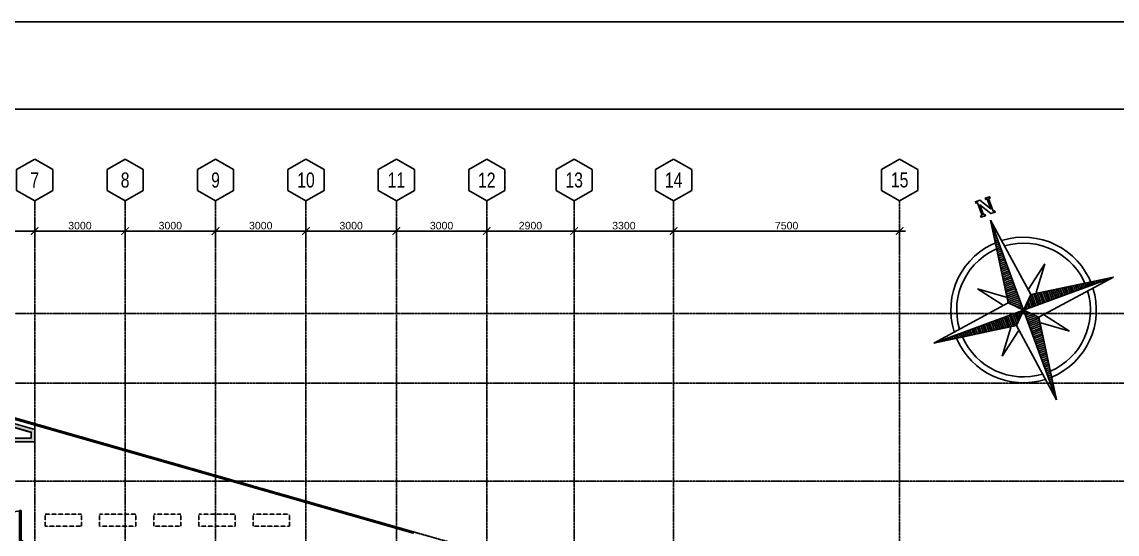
# Model space of a CAD drawing. Header units: inches. Extents: x -189245 to 740841, y -215444 to 469401.
# Drawn here: x 213791 to 250132, y 15873 to 32863 of the extents above; entities that cross this region are included whole.
import ezdxf
from ezdxf.enums import TextEntityAlignment as Align

# ---------------------------------------------------------------- set-up
doc = ezdxf.new("R2010")
doc.units = ezdxf.units.IN
doc.header["$LTSCALE"] = 10
doc.header["$MEASUREMENT"] = 0
for name, pattern in [('CENTER', [2, 1.25, -0.25, 0.25, -0.25]), ('GRID NORMAL$0$GRID BASEMENT$0$GRID GROUND$0$GRID$0$$0$PHANTOM', [2.5, 1.25, -0.25, 0.25, -0.25, 0.25, -0.25]), ('HIDDEN', [0.375, 0.25, -0.125])]:
    doc.linetypes.add(name, pattern=pattern)
for name, color, linetype in [('3', 252, 'Continuous'), ('A-CMU WALL', 4, 'Continuous'), ('a-dim', 8, 'Continuous'), ('A-DOOR', 1, 'Continuous'), ('A-HATCH-SOLID', 252, 'Continuous'), ('A-ROAD', 252, 'Continuous'), ('A-TEXT', 3, 'Continuous'), ('A-TTL', 1, 'Continuous'), ('DETAIL CALLOUT', 3, 'Continuous'), ('GRID', 8, 'CENTER'), ('TSG- WALL 100', 244, 'Continuous')]:
    doc.layers.add(name, color=color, linetype=linetype)
doc.layers.add('AIRCON LEDGE', color=3, linetype='HIDDEN', lineweight=25)
doc.layers.add('DEFPOINT', color=7, linetype='Continuous', plot=False)
doc.styles.add('GRID NORMAL$0$GRID BASEMENT$0$GRID GROUND$0$GRID$0$Standard', font='ARIAL.TTF')
doc.dimstyles.new('GRID NORMAL$0$GRID BASEMENT$0$GRID GROUND$0$GRID$0$Standard', dxfattribs={"dimtxt": 250, "dimasz": 0.18, "dimexe": 0.18, "dimexo": 0.0625, "dimgap": 50, "dimtad": 1, "dimdec": 0, "dimzin": 0, "dimdsep": 46, "dimtxsty": 'GRID NORMAL$0$GRID BASEMENT$0$GRID GROUND$0$GRID$0$Standard', "dimcen": 0.09, "dimadec": 0, "dimazin": 0, "dimtfac": 1, "dimtdec": 0, "dimtofl": 0, "dimtmove": 0, "dimatfit": 3, "dimfxl": 1, "dimtolj": 1, "dimtzin": 0, "dimarcsym": 0})

# ---------------------------------------------------------------- blocks, each defined once
blk = doc.blocks.new('GRID NORMAL$0$GRID BASEMENT$0$GRID GROUND$0$GRID$0$$0$GRID-V')
at = {"color": 3}
blk.add_lwpolyline([(6, 10.39), (0, 13.86), (-6, 10.39), (-6, 3.46), (0, 0), (6, 3.46)], close=True, dxfattribs=at)
at = {"color": 6, "style": 'GRID NORMAL$0$GRID BASEMENT$0$GRID GROUND$0$GRID$0$Standard', "width": 0.75}
blk.add_attdef('V', text='', height=5, dxfattribs=at).set_placement((0, 6.93), align=Align.MIDDLE)
blk = doc.blocks.new('GRID NORMAL$0$GRID BASEMENT$0$GRID GROUND$0$GRID$0$_ARCHTICK')
at = {"color": 0, "linetype": 'ByBlock', "ltscale": 20, "const_width": 0.15}
blk.add_lwpolyline([(-0.5, -0.5), (0.5, 0.5)], dxfattribs=at)
blk = doc.blocks.new('*D167')
at = {"layer": 'a-dim', "color": 0, "lineweight": -2, "ltscale": 500}
for p, q in [((235616, 25926), (231916, 25926)), ((232116, 25426), (232116, 26126)), ((235416, 25426), (235416, 26126))]:
    blk.add_line(p, q, dxfattribs=at)
at = {"layer": 'Defpoints', "color": 0, "ltscale": 500}
for p in [(232116, 25926), (232116, 25426), (235416, 25426)]:
    blk.add_point(p, dxfattribs=at)
at = {"layer": 'a-dim', "color": 0, "lineweight": -2, "ltscale": 500, "xscale": 250, "yscale": 250, "zscale": 250, "rotation": 180}
blk.add_blockref('GRID NORMAL$0$GRID BASEMENT$0$GRID GROUND$0$GRID$0$_ARCHTICK', (232116, 25926), dxfattribs=at)
at = {"layer": 'a-dim', "color": 0, "lineweight": -2, "ltscale": 500, "xscale": 250, "yscale": 250, "zscale": 250}
blk.add_blockref('GRID NORMAL$0$GRID BASEMENT$0$GRID GROUND$0$GRID$0$_ARCHTICK', (235416, 25926), dxfattribs=at)
at = {"layer": 'a-dim', "color": 3, "ltscale": 500, "insert": (233766, 26104), "char_height": 250, "attachment_point": 5, "style": 'GRID NORMAL$0$GRID BASEMENT$0$GRID GROUND$0$GRID$0$Standard'}
blk.add_mtext('\\A1;3300', dxfattribs=at)
blk = doc.blocks.new('*D168')
at = {"layer": 'a-dim', "color": 0, "lineweight": -2, "ltscale": 500}
for p, q in [((232316, 25926), (229016, 25926)), ((229216, 25426), (229216, 26126)), ((232116, 25426), (232116, 26126))]:
    blk.add_line(p, q, dxfattribs=at)
at = {"layer": 'Defpoints', "color": 0, "ltscale": 500}
for p in [(229216, 25926), (229216, 25426), (232116, 25426)]:
    blk.add_point(p, dxfattribs=at)
at = {"layer": 'a-dim', "color": 0, "lineweight": -2, "ltscale": 500, "xscale": 250, "yscale": 250, "zscale": 250, "rotation": 180}
blk.add_blockref('GRID NORMAL$0$GRID BASEMENT$0$GRID GROUND$0$GRID$0$_ARCHTICK', (229216, 25926), dxfattribs=at)
at = {"layer": 'a-dim', "color": 0, "lineweight": -2, "ltscale": 500, "xscale": 250, "yscale": 250, "zscale": 250}
blk.add_blockref('GRID NORMAL$0$GRID BASEMENT$0$GRID GROUND$0$GRID$0$_ARCHTICK', (232116, 25926), dxfattribs=at)
at = {"layer": 'a-dim', "color": 3, "ltscale": 500, "insert": (230666, 26104), "char_height": 250, "attachment_point": 5, "style": 'GRID NORMAL$0$GRID BASEMENT$0$GRID GROUND$0$GRID$0$Standard'}
blk.add_mtext('\\A1;2900', dxfattribs=at)
blk = doc.blocks.new('*D169')
at = {"layer": 'a-dim', "color": 0, "lineweight": -2, "ltscale": 500}
for p, q in [((226416, 25926), (223016, 25926)), ((223216, 25426), (223216, 26126)), ((226216, 25426), (226216, 26126))]:
    blk.add_line(p, q, dxfattribs=at)
at = {"layer": 'Defpoints', "color": 0, "ltscale": 500}
for p in [(223216, 25926), (223216, 25426), (226216, 25426)]:
    blk.add_point(p, dxfattribs=at)
at = {"layer": 'a-dim', "color": 0, "lineweight": -2, "ltscale": 500, "xscale": 250, "yscale": 250, "zscale": 250, "rotation": 180}
blk.add_blockref('GRID NORMAL$0$GRID BASEMENT$0$GRID GROUND$0$GRID$0$_ARCHTICK', (223216, 25926), dxfattribs=at)
at = {"layer": 'a-dim', "color": 0, "lineweight": -2, "ltscale": 500, "xscale": 250, "yscale": 250, "zscale": 250}
blk.add_blockref('GRID NORMAL$0$GRID BASEMENT$0$GRID GROUND$0$GRID$0$_ARCHTICK', (226216, 25926), dxfattribs=at)
at = {"layer": 'a-dim', "color": 3, "ltscale": 500, "insert": (224716, 26104), "char_height": 250, "attachment_point": 5, "style": 'GRID NORMAL$0$GRID BASEMENT$0$GRID GROUND$0$GRID$0$Standard'}
blk.add_mtext('\\A1;3000', dxfattribs=at)
blk = doc.blocks.new('*D170')
at = {"layer": 'a-dim', "color": 0, "lineweight": -2, "ltscale": 500}
for p, q in [((214416, 25926), (211016, 25926)), ((211216, 25426), (211216, 26126)), ((214216, 25426), (214216, 26126))]:
    blk.add_line(p, q, dxfattribs=at)
at = {"layer": 'Defpoints', "color": 0, "ltscale": 500}
for p in [(211216, 25926), (211216, 25426), (214216, 25426)]:
    blk.add_point(p, dxfattribs=at)
at = {"layer": 'a-dim', "color": 0, "lineweight": -2, "ltscale": 500, "xscale": 250, "yscale": 250, "zscale": 250, "rotation": 180}
blk.add_blockref('GRID NORMAL$0$GRID BASEMENT$0$GRID GROUND$0$GRID$0$_ARCHTICK', (211216, 25926), dxfattribs=at)
at = {"layer": 'a-dim', "color": 0, "lineweight": -2, "ltscale": 500, "xscale": 250, "yscale": 250, "zscale": 250}
blk.add_blockref('GRID NORMAL$0$GRID BASEMENT$0$GRID GROUND$0$GRID$0$_ARCHTICK', (214216, 25926), dxfattribs=at)
at = {"layer": 'a-dim', "color": 3, "ltscale": 500, "insert": (212716, 26104), "char_height": 250, "attachment_point": 5, "style": 'GRID NORMAL$0$GRID BASEMENT$0$GRID GROUND$0$GRID$0$Standard'}
blk.add_mtext('\\A1;3000', dxfattribs=at)
blk = doc.blocks.new('*D171')
at = {"layer": 'a-dim', "color": 0, "lineweight": -2, "ltscale": 500}
for p, q in [((229416, 25926), (226016, 25926)), ((226216, 25426), (226216, 26126)), ((229216, 25426), (229216, 26126))]:
    blk.add_line(p, q, dxfattribs=at)
at = {"layer": 'Defpoints', "color": 0, "ltscale": 500}
for p in [(226216, 25926), (226216, 25426), (229216, 25426)]:
    blk.add_point(p, dxfattribs=at)
at = {"layer": 'a-dim', "color": 0, "lineweight": -2, "ltscale": 500, "xscale": 250, "yscale": 250, "zscale": 250, "rotation": 180}
blk.add_blockref('GRID NORMAL$0$GRID BASEMENT$0$GRID GROUND$0$GRID$0$_ARCHTICK', (226216, 25926), dxfattribs=at)
at = {"layer": 'a-dim', "color": 0, "lineweight": -2, "ltscale": 500, "xscale": 250, "yscale": 250, "zscale": 250}
blk.add_blockref('GRID NORMAL$0$GRID BASEMENT$0$GRID GROUND$0$GRID$0$_ARCHTICK', (229216, 25926), dxfattribs=at)
at = {"layer": 'a-dim', "color": 3, "ltscale": 500, "insert": (227716, 26104), "char_height": 250, "attachment_point": 5, "style": 'GRID NORMAL$0$GRID BASEMENT$0$GRID GROUND$0$GRID$0$Standard'}
blk.add_mtext('\\A1;3000', dxfattribs=at)
blk = doc.blocks.new('*D172')
at = {"layer": 'a-dim', "color": 0, "lineweight": -2, "ltscale": 500}
for p, q in [((220416, 25926), (217016, 25926)), ((217216, 25426), (217216, 26126)), ((220216, 25426), (220216, 26126))]:
    blk.add_line(p, q, dxfattribs=at)
at = {"layer": 'Defpoints', "color": 0, "ltscale": 500}
for p in [(217216, 25926), (217216, 25426), (220216, 25426)]:
    blk.add_point(p, dxfattribs=at)
at = {"layer": 'a-dim', "color": 0, "lineweight": -2, "ltscale": 500, "xscale": 250, "yscale": 250, "zscale": 250, "rotation": 180}
blk.add_blockref('GRID NORMAL$0$GRID BASEMENT$0$GRID GROUND$0$GRID$0$_ARCHTICK', (217216, 25926), dxfattribs=at)
at = {"layer": 'a-dim', "color": 0, "lineweight": -2, "ltscale": 500, "xscale": 250, "yscale": 250, "zscale": 250}
blk.add_blockref('GRID NORMAL$0$GRID BASEMENT$0$GRID GROUND$0$GRID$0$_ARCHTICK', (220216, 25926), dxfattribs=at)
at = {"layer": 'a-dim', "color": 3, "ltscale": 500, "insert": (218716, 26104), "char_height": 250, "attachment_point": 5, "style": 'GRID NORMAL$0$GRID BASEMENT$0$GRID GROUND$0$GRID$0$Standard'}
blk.add_mtext('\\A1;3000', dxfattribs=at)
blk = doc.blocks.new('*D173')
at = {"layer": 'a-dim', "color": 0, "lineweight": -2, "ltscale": 500}
for p, q in [((217416, 25926), (214016, 25926)), ((214216, 25426), (214216, 26126)), ((217216, 25426), (217216, 26126))]:
    blk.add_line(p, q, dxfattribs=at)
at = {"layer": 'Defpoints', "color": 0, "ltscale": 500}
for p in [(214216, 25926), (214216, 25426), (217216, 25426)]:
    blk.add_point(p, dxfattribs=at)
at = {"layer": 'a-dim', "color": 0, "lineweight": -2, "ltscale": 500, "xscale": 250, "yscale": 250, "zscale": 250, "rotation": 180}
blk.add_blockref('GRID NORMAL$0$GRID BASEMENT$0$GRID GROUND$0$GRID$0$_ARCHTICK', (214216, 25926), dxfattribs=at)
at = {"layer": 'a-dim', "color": 0, "lineweight": -2, "ltscale": 500, "xscale": 250, "yscale": 250, "zscale": 250}
blk.add_blockref('GRID NORMAL$0$GRID BASEMENT$0$GRID GROUND$0$GRID$0$_ARCHTICK', (217216, 25926), dxfattribs=at)
at = {"layer": 'a-dim', "color": 3, "ltscale": 500, "insert": (215716, 26104), "char_height": 250, "attachment_point": 5, "style": 'GRID NORMAL$0$GRID BASEMENT$0$GRID GROUND$0$GRID$0$Standard'}
blk.add_mtext('\\A1;3000', dxfattribs=at)
blk = doc.blocks.new('*D176')
at = {"layer": 'a-dim', "color": 0, "lineweight": -2, "ltscale": 500}
for p, q in [((220016, 25926), (223416, 25926)), ((220216, 25426), (220216, 26126)), ((223216, 25426), (223216, 26126))]:
    blk.add_line(p, q, dxfattribs=at)
at = {"layer": 'Defpoints', "color": 0, "ltscale": 500}
for p in [(223216, 25926), (220216, 25426), (223216, 25426)]:
    blk.add_point(p, dxfattribs=at)
at = {"layer": 'a-dim', "color": 0, "lineweight": -2, "ltscale": 500, "xscale": 250, "yscale": 250, "zscale": 250, "rotation": 180}
blk.add_blockref('GRID NORMAL$0$GRID BASEMENT$0$GRID GROUND$0$GRID$0$_ARCHTICK', (220216, 25926), dxfattribs=at)
at = {"layer": 'a-dim', "color": 0, "lineweight": -2, "ltscale": 500, "xscale": 250, "yscale": 250, "zscale": 250}
blk.add_blockref('GRID NORMAL$0$GRID BASEMENT$0$GRID GROUND$0$GRID$0$_ARCHTICK', (223216, 25926), dxfattribs=at)
at = {"layer": 'a-dim', "color": 3, "ltscale": 500, "insert": (221716, 26104), "char_height": 250, "attachment_point": 5, "style": 'GRID NORMAL$0$GRID BASEMENT$0$GRID GROUND$0$GRID$0$Standard'}
blk.add_mtext('\\A1;3000', dxfattribs=at)
blk = doc.blocks.new('*D177')
at = {"layer": 'a-dim', "color": 0, "lineweight": -2, "ltscale": 500}
for p, q in [((235216, 25926), (243116, 25926)), ((235416, 25426), (235416, 26126)), ((242916, 25426), (242916, 26126))]:
    blk.add_line(p, q, dxfattribs=at)
at = {"layer": 'Defpoints', "color": 0, "ltscale": 500}
for p in [(242916, 25926), (235416, 25426), (242916, 25426)]:
    blk.add_point(p, dxfattribs=at)
at = {"layer": 'a-dim', "color": 0, "lineweight": -2, "ltscale": 500, "xscale": 250, "yscale": 250, "zscale": 250, "rotation": 180}
blk.add_blockref('GRID NORMAL$0$GRID BASEMENT$0$GRID GROUND$0$GRID$0$_ARCHTICK', (235416, 25926), dxfattribs=at)
at = {"layer": 'a-dim', "color": 0, "lineweight": -2, "ltscale": 500, "xscale": 250, "yscale": 250, "zscale": 250}
blk.add_blockref('GRID NORMAL$0$GRID BASEMENT$0$GRID GROUND$0$GRID$0$_ARCHTICK', (242916, 25926), dxfattribs=at)
at = {"layer": 'a-dim', "color": 3, "ltscale": 500, "insert": (239166, 26104), "char_height": 250, "attachment_point": 5, "style": 'GRID NORMAL$0$GRID BASEMENT$0$GRID GROUND$0$GRID$0$Standard'}
blk.add_mtext('\\A1;7500', dxfattribs=at)
blk = doc.blocks.new('A$C39746B81')
at = {"layer": 'A-DOOR', "color": 2, "linetype": 'ByBlock'}
for points in [[(-521, -823), (-521, 177), (-471, 177), (-471, -823)], [(1479, -823), (1479, 177), (1429, 177), (1429, -823)], [(-571, -973), (-521, -973), (-521, -823), (-571, -823)], [(1529, -973), (1479, -973), (1479, -823), (1529, -823)]]:
    blk.add_lwpolyline(points, close=True, dxfattribs=at)
at = {"layer": 'A-DOOR', "color": 1, "linetype": 'ByBlock'}
for centre, start, end in [((-606, -903), 4.2573, 82.8891), ((1564, -903), 97.1109, 175.7427)]:
    blk.add_arc(centre, 1088, start, end, dxfattribs=at)
blk = doc.blocks.new('*X20')
at = {"color": 0, "linetype": 'ByBlock'}
for p, q in [((-217.53, 160.4998), (-217.53, 160.5)), ((-217.52, 160.4984), (-217.52, 160.5)), ((-217.51, 160.497), (-217.51, 160.5)), ((-217.5, 160.4955), (-217.5, 160.5)), ((-217.49, 160.4941), (-217.49, 160.5)), ((-217.48, 160.4927), (-217.48, 160.5)), ((-217.47, 160.4913), (-217.47, 160.5)), ((-217.46, 160.4898), (-217.46, 160.5)), ((-217.45, 160.4884), (-217.45, 160.5)), ((-217.44, 160.487), (-217.44, 160.5)), ((-217.43, 160.4855), (-217.43, 160.5)), ((-217.42, 160.4841), (-217.42, 160.5)), ((-217.41, 160.4827), (-217.41, 160.5)), ((-217.4, 160.4812), (-217.4, 160.5)), ((-217.39, 160.4798), (-217.39, 160.5)), ((-217.38, 160.4784), (-217.38, 160.5)), ((-217.37, 160.477), (-217.37, 160.5)), ((-217.36, 160.4755), (-217.36, 160.5)), ((-217.35, 160.4741), (-217.35, 160.5)), ((-217.34, 160.4727), (-217.34, 160.5)), ((-217.33, 160.4712), (-217.33, 160.5)), ((-217.32, 160.4698), (-217.32, 160.5)), ((-217.31, 160.4684), (-217.31, 160.5)), ((-217.3, 160.467), (-217.3, 160.5)), ((-217.29, 160.4655), (-217.29, 160.5)), ((-217.28, 160.4641), (-217.28, 160.5)), ((-217.27, 160.4627), (-217.27, 160.5)), ((-217.26, 160.4613), (-217.26, 160.5)), ((-217.25, 160.4598), (-217.25, 160.5)), ((-217.24, 160.4584), (-217.24, 160.5)), ((-217.23, 160.457), (-217.23, 160.5)), ((-217.22, 160.4555), (-217.22, 160.5)), ((-217.21, 160.4541), (-217.21, 160.5)), ((-217.2, 160.4527), (-217.2, 160.5)), ((-217.19, 160.4512), (-217.19, 160.5)), ((-217.18, 160.4498), (-217.18, 160.5)), ((-217.17, 160.4484), (-217.17, 160.5)), ((-217.16, 160.447), (-217.16, 160.5)), ((-217.15, 160.4455), (-217.15, 160.5)), ((-217.14, 160.4441), (-217.14, 160.5)), ((-217.13, 160.4427), (-217.13, 160.5)), ((-217.12, 160.4412), (-217.12, 160.5)), ((-217.11, 160.4398), (-217.11, 160.5)), ((-217.1, 160.4384), (-217.1, 160.5)), ((-217.09, 160.4412), (-217.09, 160.5)), ((-217.08, 160.4512), (-217.08, 160.5)), ((-217.07, 160.4613), (-217.07, 160.5)), ((-217.06, 160.4712), (-217.06, 160.5)), ((-217.05, 160.4812), (-217.05, 160.5)), ((-217.04, 160.4913), (-217.04, 160.5))]:
    blk.add_line(p, q, dxfattribs=at)
blk = doc.blocks.new('north2')
at = {"color": 0, "linetype": 'ByBlock'}
for p, q in [((-0.0625, 0.0625), (0, 0.5)), ((0, 0.5), (0.0625, 0.0625)), ((0, 0.5), (0, 0)), ((-0.0938, 0.0625), (-0.1875, 0.1875)), ((-0.1875, 0.1875), (-0.0625, 0.0937)), ((0.0625, 0.0937), (0.1875, 0.1875)), ((0.1875, 0.1875), (0.0937, 0.0625)), ((-0.5, 0), (-0.0625, 0.0625)), ((-0.0625, 0.0625), (0, 0)), ((0, 0), (0.0625, 0.0625)), ((0.0625, 0.0625), (0.5, 0)), ((0, 0), (-0.5, 0)), ((-0.0625, -0.0625), (-0.5, 0)), ((-0.0625, -0.0625), (0, 0)), ((0, 0), (0.0625, -0.0625)), ((0, 0), (0, -0.5)), ((0.5, 0), (0, 0)), ((0.5, 0), (0.0625, -0.0625)), ((-0.1875, -0.1875), (-0.0938, -0.0625)), ((-0.0625, -0.0938), (-0.1875, -0.1875)), ((0, -0.5), (-0.0625, -0.0625)), ((0.0625, -0.0625), (0, -0.5)), ((0.1875, -0.1875), (0.0625, -0.0938)), ((0.0937, -0.0625), (0.1875, -0.1875))]:
    blk.add_line(p, q, dxfattribs=at)
blk.add_lwpolyline([(0.5391, 0.0255), (0.5391, 0.0177), (0.5312, 0.0177), (0.5312, 0.0411), (0.5391, 0.0411), (0.5391, 0.0333), (0.6094, 0.0333), (0.6094, 0.0411), (0.6172, 0.0411), (0.6172, 0.0177), (0.5547, -0.0214), (0.6094, -0.0214), (0.6094, -0.0136), (0.6172, -0.0136), (0.6172, -0.037), (0.6094, -0.037), (0.6094, -0.0292), (0.5391, -0.0292), (0.5391, -0.037), (0.5312, -0.037), (0.5312, -0.0136), (0.5938, 0.0255), (0.5391, 0.0255)], dxfattribs=at)
for radius, start, end in [(0.3802, 92.5891, 177.4109), (0.3494, 93.5464, 176.4536), (0.3802, 0, 87.4109), (0.3494, 0, 86.4536), (0.3802, 182.5891, 267.4109), (0.3494, 183.5464, 266.4536), (0.3802, 270, 357.4109), (0.3494, 270, 356.4536)]:
    blk.add_arc((0, 0), radius, start, end, dxfattribs=at)
for p, rotation in [((-160.5, -217.0312), 270), ((-217.0312, 160.5), 180), ((160.5, 217.0312), 89.99999999999999)]:
    blk.add_blockref('*X20', p, dxfattribs=dict(at, rotation=rotation))
blk.add_blockref('*X20', (217.0312, -160.5), dxfattribs=at)

msp = doc.modelspace()

# ---------------------------------------------------------------- hatches: boundary and pattern name
at = {"layer": 'A-HATCH-SOLID', "ltscale": 2}
h = msp.add_hatch(color=256, dxfattribs=at)
h.paths.add_polyline_path([(209996.75587, 18929.97757), (214221.80741, 18929.97757), (214221.74057, 19342.08455), (209996.75587, 20549.10905)])
h.paths.add_polyline_path([(214096.75587, 19247.79006), (214096.78714, 19054.97757), (210121.75587, 19054.97757), (210121.75587, 20383.3971)], flags=16)

# ---------------------------------------------------------------- linework, layer by layer
at = {"layer": '3', "linetype": 'GRID NORMAL$0$GRID BASEMENT$0$GRID GROUND$0$GRID$0$$0$PHANTOM', "flags": 128}
msp.add_lwpolyline([(246523.04278, 10296.0564), (246059.05996, 1618.4519), (246440.71881, -10485.53243), (247415.93339, -18556.83075), (192752.14865, -31905.37142), (191495.01456, -25059.84633), (190539.94155, -17762.07711), (189959.5757, -10424.99489), (189755.99256, -3087.81874), (189932.17722, 4240.06356), (190486.76304, 11569.11088), (191414.41478, 18850.25517), (192648.19583, 25700.02775), (246541.99716, 10303.25282)], dxfattribs=at)
at = {"layer": '3', "color": 3, "linetype": 'GRID NORMAL$0$GRID BASEMENT$0$GRID GROUND$0$GRID$0$$0$PHANTOM', "flags": 128}
msp.add_lwpolyline([(246523.04278, 10292.92621), (246059.05997, 1615.3217), (246440.71881, -10488.66262), (247415.93339, -18559.96094), (192752.14865, -31908.50162), (191495.01456, -25062.97652), (190539.94155, -17765.2073), (189959.5757, -10428.12508), (189755.99256, -3090.94893), (189932.17722, 4236.93337), (190486.76304, 11565.98069), (191414.41478, 18847.12498), (192648.19583, 25696.89755), (246541.99716, 10300.12263)], dxfattribs=at)
at = {"layer": 'A-CMU WALL', "color": 8}
msp.add_lwpolyline([(209996.75587, 20549.10905), (214221.74057, 19342.08455), (214221.80741, 18929.97757), (209996.75587, 18929.97757)], close=True, dxfattribs=at)
at = {"layer": 'A-CMU WALL', "ltscale": 2}
msp.add_lwpolyline([(209996.75587, 20549.10905), (214221.74057, 19342.08455), (214221.80741, 18929.97757), (209996.75587, 18929.97757)], close=True, dxfattribs=at)
at = {"layer": 'A-CMU WALL'}
msp.add_lwpolyline([(210121.75587, 20383.3971), (214096.75587, 19247.79006), (214096.78714, 19054.97757), (210121.75587, 19054.97757), (210121.75587, 20383.3971)], dxfattribs=at)
at = {"layer": 'A-CMU WALL', "ltscale": 2}
msp.add_lwpolyline([(210121.75587, 20383.3971), (214096.75587, 19247.79006), (214096.78714, 19054.97757), (210121.75587, 19054.97757), (210121.75587, 20383.3971)], dxfattribs=at)
at = {"layer": 'A-ROAD', "color": 4}
msp.add_lwpolyline([(200815.71025, 23314.62972), (200815.71025, 23366.63014), (226774.43474, 15950.55206), (226774.43474, 15898.55165), (200815.71025, 23314.62972)], dxfattribs=at)
at = {"layer": 'A-TEXT', "ltscale": 2}
msp.add_point((242915.71025, 23185.6343), dxfattribs=at)
at = {"layer": 'AIRCON LEDGE'}
for points in [[(214565.70995, 16531.18876), (215765.70996, 16531.18876), (215765.70996, 16131.18876), (214565.70995, 16131.18876)], [(216365.70997, 16531.18876), (217565.70998, 16531.18876), (217565.70998, 16131.18876), (216365.70997, 16131.18876)], [(218165.70999, 16531.18876), (219065.71, 16531.18876), (219065.71, 16131.18876), (218165.70999, 16131.18876)], [(219665.71, 16531.18876), (220865.71002, 16531.18876), (220865.71002, 16131.18876), (219665.71, 16131.18876)], [(221465.71002, 16531.18876), (222665.71004, 16531.18876), (222665.71004, 16131.18876), (221465.71002, 16131.18876)]]:
    msp.add_lwpolyline(points, close=True, dxfattribs=at)
at = {"layer": 'DEFPOINT', "color": 2}
msp.add_lwpolyline([(164544.54443, -41386.76057), (269544.54443, -41386.76057), (269544.54443, 32863.23943), (164544.54443, 32863.23943)], close=True, dxfattribs=at)
at = {"layer": 'DEFPOINT', "color": 5}
msp.add_lwpolyline([(170637.54443, -38486.76057), (265837.54443, -38486.76057), (265837.54443, 29963.23943), (170637.54443, 29963.23943)], close=True, dxfattribs=at)
at = {"layer": 'GRID', "linetype": 'GRID NORMAL$0$GRID BASEMENT$0$GRID GROUND$0$GRID$0$$0$PHANTOM'}
for p, q in [((214215.71024, 26926.11807), (214215.71024, -30743.07428)), ((217215.71024, 26926.11807), (217215.71024, -30743.07428)), ((220215.71024, 26926.11807), (220215.71024, -30743.07428)), ((223215.71024, 26926.11807), (223215.71024, -30743.07428)), ((226215.71024, 26926.11807), (226215.71024, -30743.07428)), ((229215.71024, 26926.11807), (229215.71024, -30743.07428)), ((232115.71024, 26926.11807), (232115.71025, -30743.07428)), ((235415.71024, 26926.11807), (235415.71024, -30743.07428)), ((242915.71025, -30743.07428), (242915.71024, 26926.11807)), ((252386.38202, 23189.18876), (181686.55041, 23189.18876)), ((252386.38202, 20876.18876), (181686.55041, 20876.18876)), ((252386.38202, 17626.18876), (181686.55041, 17626.18876))]:
    msp.add_line(p, q, dxfattribs=at)
at = {"layer": 'TSG- WALL 100', "ltscale": 2}
msp.add_lwpolyline([(209996.75587, 20549.57574), (214221.74057, 19342.55124), (214221.80741, 18930.44426), (209996.75587, 18930.44426)], close=True, dxfattribs=at)
msp.add_lwpolyline([(210121.75587, 20383.86379), (214096.75587, 19248.25675), (214096.78714, 19055.44426), (210121.75587, 19055.44426), (210121.75587, 20383.86379)], dxfattribs=at)

# ---------------------------------------------------------------- block references
at = {"layer": 'A-TTL', "xscale": 6349.999999999833, "yscale": 6350.000000000029, "zscale": 6350, "rotation": 110.1693660417757}
msp.add_blockref('north2', (247028.3738, 23306.04369), dxfattribs=at)
at = {"layer": 'DETAIL CALLOUT'}
msp.add_blockref('A$C39746B81', (212286.70937, 16472.90578), dxfattribs=at)
at = {"layer": 'GRID'}
ref = msp.add_blockref('GRID NORMAL$0$GRID BASEMENT$0$GRID GROUND$0$GRID$0$$0$GRID-V', (214215.71025, 26926.11807), dxfattribs=dict(at, xscale=-100, yscale=100, zscale=100))
ref.add_attrib('V', '7', dxfattribs={"layer": '0', "color": 6, "height": 500, "style": 'GRID NORMAL$0$GRID BASEMENT$0$GRID GROUND$0$GRID$0$Standard', "width": 0.75}).set_placement((214215.71025, 27618.93839), align=Align.MIDDLE)
ref = msp.add_blockref('GRID NORMAL$0$GRID BASEMENT$0$GRID GROUND$0$GRID$0$$0$GRID-V', (217215.71024, 26926.11807), dxfattribs=dict(at, xscale=-100, yscale=100, zscale=100))
ref.add_attrib('V', '8', dxfattribs={"layer": '0', "color": 6, "height": 500, "style": 'GRID NORMAL$0$GRID BASEMENT$0$GRID GROUND$0$GRID$0$Standard', "width": 0.75}).set_placement((217215.71024, 27618.93839), align=Align.MIDDLE)
ref = msp.add_blockref('GRID NORMAL$0$GRID BASEMENT$0$GRID GROUND$0$GRID$0$$0$GRID-V', (220215.71024, 26926.11807), dxfattribs=dict(at, xscale=-100, yscale=100, zscale=100))
ref.add_attrib('V', '9', dxfattribs={"layer": '0', "color": 6, "height": 500, "style": 'GRID NORMAL$0$GRID BASEMENT$0$GRID GROUND$0$GRID$0$Standard', "width": 0.75}).set_placement((220215.71024, 27618.93839), align=Align.MIDDLE)
ref = msp.add_blockref('GRID NORMAL$0$GRID BASEMENT$0$GRID GROUND$0$GRID$0$$0$GRID-V', (223215.71024, 26926.11807), dxfattribs=dict(at, xscale=-100, yscale=100, zscale=100))
ref.add_attrib('V', '10', dxfattribs={"layer": '0', "color": 6, "height": 500, "style": 'GRID NORMAL$0$GRID BASEMENT$0$GRID GROUND$0$GRID$0$Standard', "width": 0.75}).set_placement((223215.71024, 27618.93839), align=Align.MIDDLE)
ref = msp.add_blockref('GRID NORMAL$0$GRID BASEMENT$0$GRID GROUND$0$GRID$0$$0$GRID-V', (226215.71024, 26926.11807), dxfattribs=dict(at, xscale=-100, yscale=100, zscale=100))
ref.add_attrib('V', '11', dxfattribs={"layer": '0', "color": 6, "height": 500, "style": 'GRID NORMAL$0$GRID BASEMENT$0$GRID GROUND$0$GRID$0$Standard', "width": 0.75}).set_placement((226215.71024, 27618.93839), align=Align.MIDDLE)
ref = msp.add_blockref('GRID NORMAL$0$GRID BASEMENT$0$GRID GROUND$0$GRID$0$$0$GRID-V', (229215.71024, 26926.11807), dxfattribs=dict(at, xscale=-100, yscale=100, zscale=100))
ref.add_attrib('V', '12', dxfattribs={"layer": '0', "color": 6, "height": 500, "style": 'GRID NORMAL$0$GRID BASEMENT$0$GRID GROUND$0$GRID$0$Standard', "width": 0.75}).set_placement((229215.71024, 27618.93839), align=Align.MIDDLE)
ref = msp.add_blockref('GRID NORMAL$0$GRID BASEMENT$0$GRID GROUND$0$GRID$0$$0$GRID-V', (232115.71024, 26926.11807), dxfattribs=dict(at, xscale=-100, yscale=100, zscale=100))
ref.add_attrib('V', '13', dxfattribs={"layer": '0', "color": 6, "height": 500, "style": 'GRID NORMAL$0$GRID BASEMENT$0$GRID GROUND$0$GRID$0$Standard', "width": 0.75}).set_placement((232115.71024, 27618.93839), align=Align.MIDDLE)
ref = msp.add_blockref('GRID NORMAL$0$GRID BASEMENT$0$GRID GROUND$0$GRID$0$$0$GRID-V', (235415.71024, 26926.11807), dxfattribs=dict(at, xscale=-100, yscale=100, zscale=100))
ref.add_attrib('V', '14', dxfattribs={"layer": '0', "color": 6, "height": 500, "style": 'GRID NORMAL$0$GRID BASEMENT$0$GRID GROUND$0$GRID$0$Standard', "width": 0.75}).set_placement((235415.71024, 27618.93839), align=Align.MIDDLE)
ref = msp.add_blockref('GRID NORMAL$0$GRID BASEMENT$0$GRID GROUND$0$GRID$0$$0$GRID-V', (242915.71024, 26926.11807), dxfattribs=dict(at, xscale=-100, yscale=100, zscale=100))
ref.add_attrib('V', '15', dxfattribs={"layer": '0', "color": 6, "height": 500, "style": 'GRID NORMAL$0$GRID BASEMENT$0$GRID GROUND$0$GRID$0$Standard', "width": 0.75}).set_placement((242915.71024, 27618.93839), align=Align.MIDDLE)

# ---------------------------------------------------------------- dimensions: what is measured, and where the dimension line sits
at = {"layer": 'a-dim', "ltscale": 500}
for base, p1, p2, override, picture, middle in [((211215.71024, 25926.11807), (214215.71024, 25426.11807), (211215.71024, 25426.11807), {"dimasz": 250, "dimexe": 200, "dimblk1": 'GRID NORMAL$0$GRID BASEMENT$0$GRID GROUND$0$GRID$0$_ARCHTICK', "dimblk2": 'GRID NORMAL$0$GRID BASEMENT$0$GRID GROUND$0$GRID$0$_ARCHTICK', "dimsah": 1, "dimdle": 200, "dimclrt": 3}, '*D170', (212715.71024, 26103.84658)), ((214215.71024, 25926.11807), (217215.71024, 25426.18057), (214215.71024, 25426.18057), {"dimasz": 250, "dimexe": 200, "dimblk1": 'GRID NORMAL$0$GRID BASEMENT$0$GRID GROUND$0$GRID$0$_ARCHTICK', "dimblk2": 'GRID NORMAL$0$GRID BASEMENT$0$GRID GROUND$0$GRID$0$_ARCHTICK', "dimsah": 1, "dimdle": 200, "dimclrt": 3}, '*D173', (215715.71024, 26103.84658)), ((217215.71024, 25926.11807), (220215.71024, 25426.11807), (217215.71024, 25426.18057), {"dimasz": 250, "dimexe": 200, "dimblk1": 'GRID NORMAL$0$GRID BASEMENT$0$GRID GROUND$0$GRID$0$_ARCHTICK', "dimblk2": 'GRID NORMAL$0$GRID BASEMENT$0$GRID GROUND$0$GRID$0$_ARCHTICK', "dimsah": 1, "dimdle": 200, "dimclrt": 3}, '*D172', (218715.71024, 26103.84658)), ((223215.71024, 25926.11807), (220215.71024, 25426.11807), (223215.71024, 25426.18057), {"dimasz": 250, "dimexe": 200, "dimblk1": 'GRID NORMAL$0$GRID BASEMENT$0$GRID GROUND$0$GRID$0$_ARCHTICK', "dimblk2": 'GRID NORMAL$0$GRID BASEMENT$0$GRID GROUND$0$GRID$0$_ARCHTICK', "dimsah": 1, "dimdle": 200, "dimclrt": 3}, '*D176', (221715.71024, 26103.84658)), ((223215.71024, 25926.11807), (226215.71024, 25426.12822), (223215.71024, 25426.11807), {"dimasz": 250, "dimexe": 200, "dimblk1": 'GRID NORMAL$0$GRID BASEMENT$0$GRID GROUND$0$GRID$0$_ARCHTICK', "dimblk2": 'GRID NORMAL$0$GRID BASEMENT$0$GRID GROUND$0$GRID$0$_ARCHTICK', "dimsah": 1, "dimdle": 200, "dimclrt": 3}, '*D169', (224715.71024, 26103.84658)), ((226215.71024, 25926.11807), (229215.71024, 25426.11807), (226215.71024, 25426.12822), {"dimasz": 250, "dimexe": 200, "dimblk1": 'GRID NORMAL$0$GRID BASEMENT$0$GRID GROUND$0$GRID$0$_ARCHTICK', "dimblk2": 'GRID NORMAL$0$GRID BASEMENT$0$GRID GROUND$0$GRID$0$_ARCHTICK', "dimsah": 1, "dimdle": 200, "dimclrt": 3}, '*D171', (227715.71024, 26103.84658)), ((229215.71024, 25926.11807), (232115.71024, 25426.11807), (229215.71024, 25426.11807), {"dimasz": 250, "dimexe": 200, "dimblk1": 'GRID NORMAL$0$GRID BASEMENT$0$GRID GROUND$0$GRID$0$_ARCHTICK', "dimblk2": 'GRID NORMAL$0$GRID BASEMENT$0$GRID GROUND$0$GRID$0$_ARCHTICK', "dimsah": 1, "dimdle": 200, "dimclrt": 3}, '*D168', (230665.71024, 26103.76131)), ((232115.71024, 25926.11807), (235415.71024, 25426.11807), (232115.71024, 25426.11807), {"dimasz": 250, "dimexe": 200, "dimdec": 0, "dimblk1": 'GRID NORMAL$0$GRID BASEMENT$0$GRID GROUND$0$GRID$0$_ARCHTICK', "dimblk2": 'GRID NORMAL$0$GRID BASEMENT$0$GRID GROUND$0$GRID$0$_ARCHTICK', "dimsah": 1, "dimdle": 200, "dimclrt": 3}, '*D167', (233765.71024, 26103.84658)), ((242915.71024, 25926.11807), (235415.71024, 25426.11807), (242915.71024, 25426.18057), {"dimasz": 250, "dimexe": 200, "dimblk1": 'GRID NORMAL$0$GRID BASEMENT$0$GRID GROUND$0$GRID$0$_ARCHTICK', "dimblk2": 'GRID NORMAL$0$GRID BASEMENT$0$GRID GROUND$0$GRID$0$_ARCHTICK', "dimsah": 1, "dimdle": 200, "dimclrt": 3}, '*D177', (239165.71024, 26103.76131))]:
    dim = msp.add_linear_dim(base=base, p1=p1, p2=p2, angle=180, dimstyle='GRID NORMAL$0$GRID BASEMENT$0$GRID GROUND$0$GRID$0$Standard', override=override, dxfattribs=at)
    dim.commit()
    dim.dimension.update_dxf_attribs({"geometry": picture, "text_midpoint": middle})

doc.saveas('drawing.dxf')
